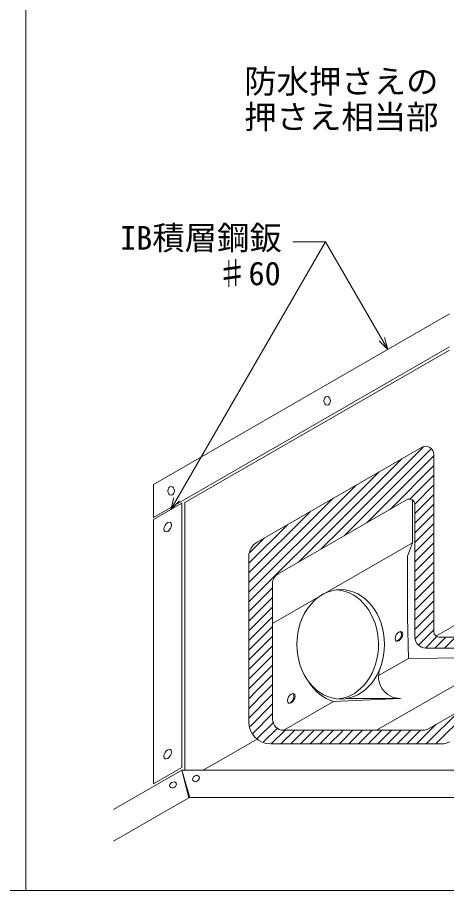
# Model space of a CAD drawing. Units: millimetres, scale not verified. Extents: x -840 to 840, y -594 to 594.
# Drawn here: x 396.9 to 553.6, y 89 to 408.2 of the extents above; entities that cross this region are included whole.
import ezdxf
from ezdxf.enums import TextEntityAlignment as Align

# ---------------------------------------------------------------- set-up
doc = ezdxf.new("R2010")
doc.units = ezdxf.units.MM
doc.header["$LTSCALE"] = 2
for name, color, linetype, lineweight in [('0-0_輪郭線', 2, 'Continuous', 9), ('0-2_タイトル文字', 5, 'Continuous', 9), ('0-7_寸法線', 7, 'Continuous', 9), ('0-A_躯体', 7, 'Continuous', 9), ('0-D_部材(積層鋼板)', 7, 'Continuous', 9), ('0-F_基準線(IBｼｰﾄ)', 7, 'Continuous', 9), ('1-4_部材(ﾄﾞﾚﾝ)', 4, 'Continuous', 9)]:
    doc.layers.add(name, color=color, linetype=linetype, lineweight=lineweight)
doc.styles.add('ＭＳ ゴシック', font='')
doc.styles.get('ＭＳ ゴシック').set_extended_font_data('MS Gothic')

msp = doc.modelspace()

# ---------------------------------------------------------------- linework, layer by layer
at = {"layer": '0-0_輪郭線'}
msp.add_line((400, 539), (400, 89), dxfattribs=at)
msp.add_lwpolyline([(85, 539), (785, 539), (785, 89), (85, 89)], close=True, dxfattribs=at)
at = {"layer": '0-7_寸法線'}
msp.add_line((452.867, 228.264), (509.41, 326.201), dxfattribs=at)
for points in [[(532.14, 286.832), (509.41, 326.201), (497.41, 326.201)], [(528.958, 290.014), (532.14, 286.832), (530.975, 291.179)], [(456.049, 231.446), (452.867, 228.264), (454.032, 232.611)]]:
    msp.add_lwpolyline(points, dxfattribs=at)
at = {"layer": '0-A_躯体'}
for p, q in [((458.004, 230.834), (554.596, 286.601)), ((458.004, 132.976), (458.004, 230.834)), ((549.691, 182.047), (561.927, 189.112)), ((464.696, 132.976), (484.403, 144.354))]:
    msp.add_line(p, q, dxfattribs=at)
at = {"layer": '0-D_部材(積層鋼板)'}
for p, q in [((446.548, 237.448), (554.596, 299.83)), ((446.548, 225.415), (554.596, 287.797)), ((446.548, 225.415), (446.548, 237.448)), ((446.548, 224.615), (456.969, 230.632)), ((456.969, 133.976), (456.969, 230.632)), ((446.548, 127.959), (446.548, 224.615)), ((432.027, 118.576), (456.969, 132.976)), ((446.548, 127.959), (456.969, 133.976)), ((456.969, 132.976), (563.138, 132.976)), ((459.485, 122.882), (456.969, 132.976)), ((459.836, 122.976), (456.969, 132.976)), ((563.138, 132.976), (456.969, 132.976)), ((432.027, 107.029), (459.485, 122.882)), ((565.631, 122.976), (459.836, 122.976))]:
    msp.add_line(p, q, dxfattribs=at)
for centre, major_axis, ratio in [((509.965, 268.03), (0, -1.6), 0.75), ((453.026, 235.156), (0, -1.6), 0.75), ((451.773, 221.923), (-0.98, -1.697), 0.57735), ((451.773, 138.899), (-0.98, -1.697), 0.57735), ((462.109, 129.976), (-1.126, -0.65), 0.769231), ((453.705, 127.628), (-1.126, -0.65), 0.769231)]:
    msp.add_ellipse(centre, major_axis=major_axis, ratio=ratio, dxfattribs=at)
at = {"layer": '0-F_基準線(IBｼｰﾄ)'}
for p, q in [((484.387, 216.344), (544.437, 251.014)), ((548.937, 183.612), (548.937, 248.416)), ((492.047, 204.767), (539.008, 231.88)), ((542.008, 230.148), (542.008, 181.612)), ((481.387, 150.612), (481.387, 211.148)), ((490.047, 201.303), (490.047, 151.612)), ((550.937, 181.612), (609.74, 181.612)), ((594.276, 177.612), (546.008, 177.612)), ((546.975, 148.148), (594.776, 175.746)), ((494.047, 147.612), (544.975, 147.612)), ((489.387, 142.612), (551.779, 142.612))]:
    msp.add_line(p, q, dxfattribs=at)
at = {"layer": '0-F_基準線(IBｼｰﾄ)', "color": 4}
for p, q in [((516.199, 218.711), (547.98, 250.491)), ((524.564, 223.541), (548.937, 247.913)), ((532.929, 228.37), (548.937, 244.377)), ((515.162, 228.28), (528.96, 242.079)), ((540.182, 232.087), (548.937, 240.842)), ((515.162, 231.816), (520.595, 237.249)), ((541.947, 230.317), (548.937, 237.306)), ((542.008, 226.843), (548.937, 233.771)), ((481.387, 201.576), (512.23, 232.419)), ((481.387, 198.041), (515.162, 231.816)), ((542.008, 223.307), (548.937, 230.235)), ((481.387, 194.505), (515.162, 228.28)), ((481.387, 205.112), (503.865, 227.59)), ((542.008, 219.772), (548.937, 226.7)), ((481.387, 208.647), (495.499, 222.76)), ((542.008, 216.236), (548.937, 223.164)), ((481.765, 212.562), (487.134, 217.93)), ((542.008, 212.7), (548.937, 219.629)), ((542.008, 209.165), (548.937, 216.093)), ((542.008, 205.629), (548.937, 212.558)), ((542.008, 202.094), (548.937, 209.022)), ((542.008, 198.558), (548.937, 205.487)), ((542.008, 195.023), (548.937, 201.951)), ((481.387, 190.97), (490.047, 199.63)), ((542.008, 191.487), (548.937, 198.415)), ((481.387, 187.434), (490.047, 196.094)), ((542.008, 187.952), (548.937, 194.88)), ((481.387, 183.898), (490.047, 192.559)), ((481.387, 180.363), (490.047, 189.023)), ((542.008, 184.416), (548.937, 191.344)), ((481.387, 176.827), (490.047, 185.488)), ((542.223, 181.095), (548.937, 187.809)), ((481.387, 173.292), (490.047, 181.952)), ((543.369, 178.705), (548.937, 184.273)), ((545.869, 177.67), (550.141, 181.942)), ((549.346, 177.612), (553.346, 181.612)), ((552.882, 177.612), (556.882, 181.612)), ((481.387, 169.756), (490.047, 178.417)), ((481.387, 166.221), (490.047, 174.881)), ((481.387, 162.685), (490.047, 171.346)), ((484.349, 162.112), (490.047, 167.81)), ((487.884, 162.112), (490.047, 164.274)), ((481.387, 159.15), (484.349, 162.112)), ((481.387, 155.614), (487.884, 162.112)), ((481.387, 152.079), (490.047, 160.739)), ((481.824, 148.98), (490.047, 157.203)), ((549.702, 142.612), (566.524, 159.435)), ((482.725, 146.346), (490.047, 153.668)), ((546.166, 142.612), (558.159, 154.605)), ((484.492, 144.578), (490.48, 150.566)), ((486.765, 143.315), (491.936, 148.486)), ((489.598, 142.612), (494.598, 147.612)), ((493.133, 142.612), (498.133, 147.612)), ((496.669, 142.612), (501.669, 147.612)), ((500.204, 142.612), (505.204, 147.612)), ((503.74, 142.612), (508.74, 147.612)), ((507.275, 142.612), (512.275, 147.612)), ((517.882, 142.612), (522.882, 147.612)), ((521.417, 142.612), (526.417, 147.612)), ((524.953, 142.612), (529.953, 147.612)), ((528.488, 142.612), (533.488, 147.612)), ((532.024, 142.612), (537.024, 147.612)), ((535.56, 142.612), (540.56, 147.612)), ((539.095, 142.612), (544.095, 147.612)), ((542.631, 142.612), (549.794, 149.775))]:
    msp.add_line(p, q, dxfattribs=at)
for points in [[(507.834, 213.881), (515.162, 221.209), (545.08, 251.127)], [(499.469, 209.052), (515.162, 224.745), (537.325, 246.908)], [(510.811, 142.612), (515.162, 146.963), (515.811, 147.612)], [(514.346, 142.612), (515.162, 143.427), (519.346, 147.612)]]:
    msp.add_lwpolyline(points, dxfattribs=at)
at = {"layer": '0-F_基準線(IBｼｰﾄ)'}
for centre, radius, start, end in [((545.937, 248.416), 3, 0, 120), ((540.008, 230.148), 2, 0, 120), ((487.387, 211.148), 6, 120, 180), ((494.047, 201.303), 4, 120, 180), ((550.937, 183.612), 2, 180, 270), ((546.008, 181.612), 4, 180, 270), ((489.387, 150.612), 8, 180, 270), ((494.047, 151.612), 4, 180, 270), ((544.975, 151.612), 4, 270, 300), ((551.779, 148.612), 6, 270, 300)]:
    msp.add_arc(centre, radius, start, end, dxfattribs=at)
at = {"layer": '1-4_部材(ﾄﾞﾚﾝ)'}
for p, q in [((541.142, 231.795), (541.142, 216.135)), ((490.047, 186.635), (541.142, 216.135)), ((539.342, 211.19), (541.142, 216.135)), ((539.342, 188.896), (539.342, 211.19)), ((539.648, 173.891), (539.342, 188.896)), ((528.047, 147.612), (579.142, 177.112)), ((528.72, 167.582), (539.648, 173.891)), ((574.262, 174.294), (539.648, 173.891)), ((494.132, 147.612), (512.314, 158.11)), ((512.314, 158.11), (536.696, 159.215)), ((517.246, 159.215), (536.712, 159.215))]:
    msp.add_line(p, q, dxfattribs=at)
msp.add_arc((536.712, 167.215), 8, 157.85418, 270, dxfattribs=at)
for centre, major_axis, ratio in [((514.92, 179.007), (0, -20.004), 0.800041), ((536.168, 181.912), (-0.98, -1.697), 0.57735), ((496.892, 159.236), (-0.98, -1.697), 0.57735)]:
    msp.add_ellipse(centre, major_axis=major_axis, ratio=ratio, dxfattribs=at)
for centre, major_axis, ratio, start_param, end_param in [((512.721, 178.962), (0, -20.004), 0.800041, 0.0850726, 3.0891027), ((535.768, 181.912), (-0.98, -1.697), 0.57735, 0.4838336, 3.3012602), ((515.862, 177.616), (0, -20.004), 0.800041, 5.3690815, 6.0596144), ((496.492, 159.236), (-0.98, -1.697), 0.57735, 0.4838336, 3.3012602)]:
    msp.add_ellipse(centre, major_axis=major_axis, ratio=ratio, start_param=start_param, end_param=end_param, dxfattribs=at)

# ---------------------------------------------------------------- texts
at = {"layer": '0-2_タイトル文字', "color": 7, "style": 'ＭＳ ゴシック'}
for s, p in [('防水押さえの', (479.699, 377.905)), ('押さえ相当部', (479.699, 364.905)), ('IB積層鋼鈑', (434.348, 320.697)), ('♯60', (469.461, 307.697))]:
    msp.add_text(s, height=8.666, dxfattribs=at).set_placement(p, align=Align.BOTTOM_LEFT)

doc.saveas('drawing.dxf')
